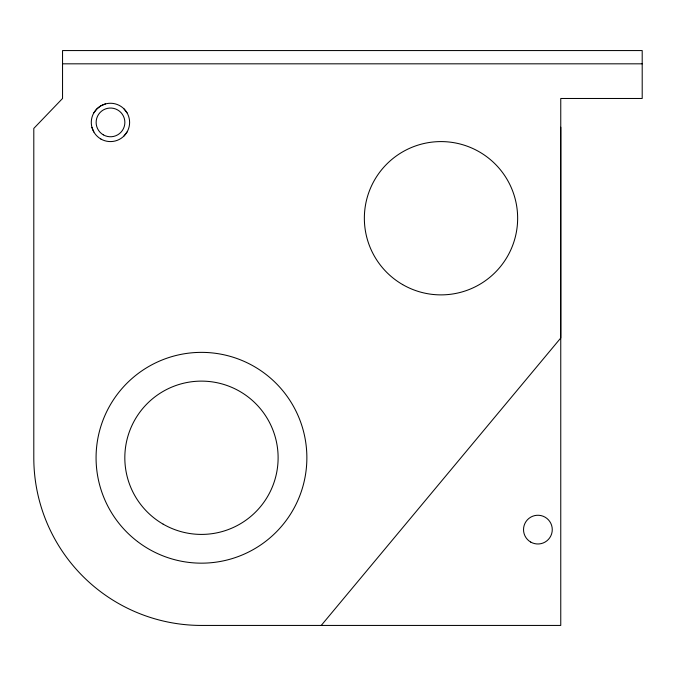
<?xml version="1.0" encoding="UTF-8"?>
<svg xmlns="http://www.w3.org/2000/svg" width="676" height="676" viewBox="0 0 676 676"><rect width="100%" height="100%" fill="white"/><g stroke="black" fill="none" stroke-linecap="round" stroke-linejoin="round"><path stroke-width="1.01" d="M93.854 112.841L96.896 108.878L100.868 105.828L105.49 103.918M123.995 135.977L127.046 132.006M321.235 625.435L560.759 338L560.759 98.476L642.2 98.476L642.2 50.565L62.547 50.565L62.547 98.476L33.8 128.415L33.8 457.762A167.673 167.673 0 0 0 201.473 625.435L560.759 625.435L560.759 127.215M62.547 63.823L642.2 63.823M123.995 108.878L127.046 112.841M91.936 127.384L93.854 132.006M137.481 541.51A105.388 105.388 0 0 0 305.991 471.307A105.388 105.388 0 0 0 160.939 360.477A105.388 105.388 0 0 0 137.481 541.51M163.144 524.145A76.65 76.65 0 0 0 278.115 457.762A76.65 76.65 0 0 0 163.144 391.387A76.65 76.65 0 0 0 163.144 524.145M402.676 284.613A76.65 76.65 0 0 0 517.647 218.238A76.65 76.65 0 0 0 402.676 151.855A76.65 76.65 0 0 0 402.676 284.613M530.711 542.067A14.373 14.373 0 0 0 552.267 529.621A14.373 14.373 0 0 0 530.711 517.174A14.373 14.373 0 0 0 530.711 542.067M103.31 134.845A14.373 14.373 0 0 0 124.866 122.407A14.373 14.373 0 0 0 103.31 109.96A14.373 14.373 0 0 0 103.31 134.845M100.868 139.019A19.165 19.165 0 0 0 129.615 122.424A19.165 19.165 0 0 0 100.868 105.828A19.165 19.165 0 0 0 100.868 139.019"/></g></svg>
